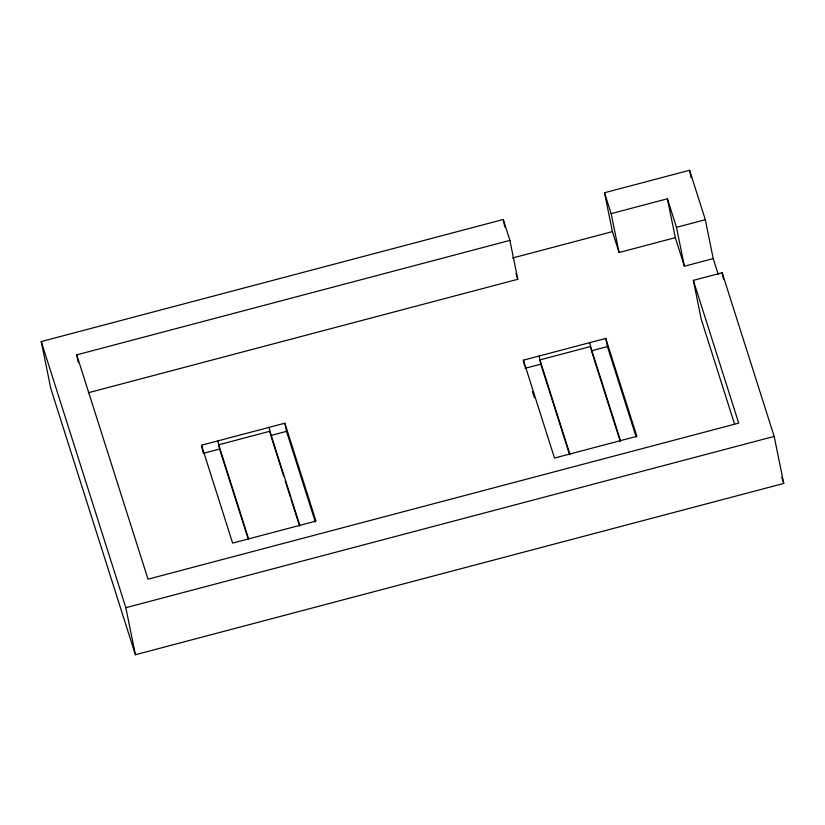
<?xml version="1.0" encoding="UTF-8"?>
<svg xmlns="http://www.w3.org/2000/svg" width="825" height="825" viewBox="0 0 825 825"><rect width="100%" height="100%" fill="white"/><g stroke="black" fill="none" stroke-linecap="round" stroke-linejoin="round"><path stroke-width="1.24" d="M734.59 424.163L701.24 319.234L693.34 280.366L722.164 272.745L774.18 436.404L783.75 483.44L135.403 654.73L50.82 388.596L41.25 341.56L503.25 219.502L509.891 240.405L517.801 279.273L88.368 392.731M619.059 252.522L611.15 213.654L667.404 198.784L675.314 237.662L619.059 252.522L612.418 231.619L604.508 192.751L689.597 170.27L705.313 219.718L713.223 258.596L718.204 274.261M78.251 362.371L76.725 354.853L509.891 240.405M512.387 258.05L612.418 231.619M713.223 258.596L684.389 266.207L676.479 227.339L705.313 219.718M284.862 423.194L201.527 445.211L232.64 543.108L315.975 521.08L284.862 423.194L286.522 431.362L315.305 521.905M523.39 360.174L605.756 338.415L636.869 436.301L554.503 458.071L523.39 360.174L524.576 366.011M203.187 453.379L219.584 449.048L217.924 440.88M286.522 431.362L270.775 435.517L269.115 427.36M525.051 368.342L540.798 364.176L539.137 356.018M605.756 338.415L607.417 346.582L591.432 350.8L589.772 342.643M135.403 654.73L125.833 607.695L774.18 436.404M781.801 477.304L783.75 483.44M667.404 198.784L676.479 227.339M693.34 280.366L738.705 423.122L148.026 579.181L76.725 354.853M675.314 237.662L684.389 266.207M604.508 192.751L611.15 213.654M607.417 346.582L636.199 437.126M620.513 440.746L590.566 346.521L539.932 359.906L569.879 454.121M591.824 352.028L620.214 441.344M515.955 273.467L517.801 279.273M540.798 364.176L569.58 454.73M532.445 391.586L534.383 397.702M299.857 525.463L269.909 431.248L218.718 444.768L248.655 538.993M271.167 436.745L283.614 475.901M285.161 480.789L290.225 496.702M290.998 499.146L299.558 526.072M219.584 449.048L248.366 539.591M41.25 341.56L125.833 607.695M722.164 272.745L723.442 279.015M689.597 170.27L691.102 177.695M503.25 219.502L504.776 227.03M201.764 446.377L202.95 452.213"/></g></svg>
